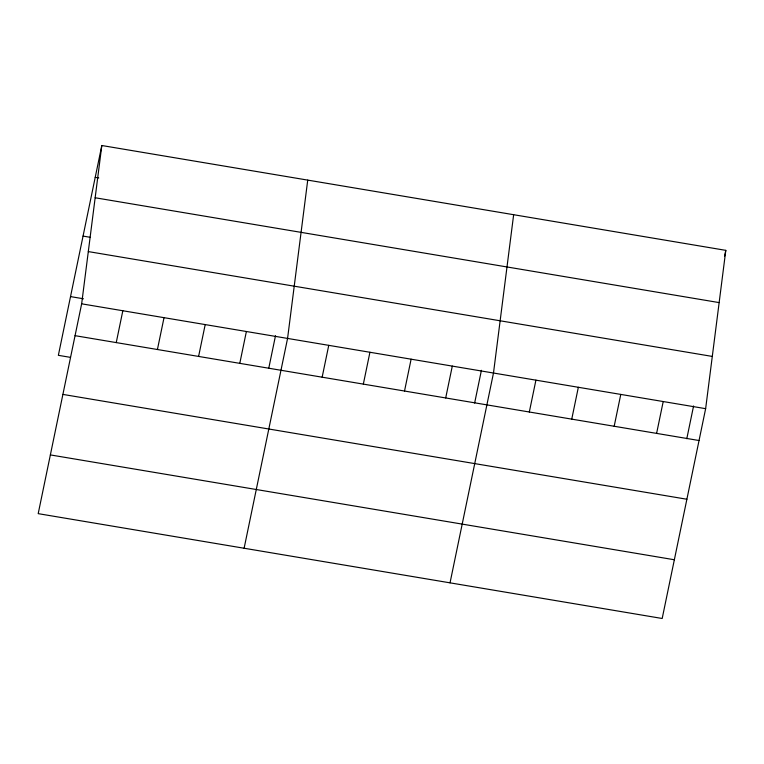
<?xml version="1.0" encoding="UTF-8"?>
<svg xmlns="http://www.w3.org/2000/svg" width="764" height="764" viewBox="0 0 764 764"><rect width="100%" height="100%" fill="white"/><g stroke="black" fill="none" stroke-linecap="round" stroke-linejoin="round"><path stroke-width="1.15" d="M81.653 303.824L101.813 145.513L725.8 250.353L705.64 408.673L662.187 618.487L38.2 513.647L81.653 303.824L705.64 408.673M307.73 180.113L287.57 338.423L244.117 548.237M513.647 214.713L493.487 373.023L450.034 582.836M101.813 145.513L58.36 355.327L70.126 357.304M116.243 342.597L122.832 310.747M157.422 349.52L164.021 317.671M198.602 356.435L205.201 324.585M239.791 363.358L246.38 331.509M268.718 368.468L275.508 335.721M322.15 377.196L328.749 345.347M363.339 384.111L369.929 352.261M404.519 391.034L411.118 359.185M445.698 397.948L452.298 366.099M474.635 403.067L481.416 370.311M529.318 412.006L535.917 380.157M571.749 419.13L578.348 387.281M614.18 426.264L620.779 394.415M656.61 433.389L663.209 401.539M686.798 438.717L693.578 405.961M724.625 256.045L725.8 250.353M95.213 177.363L98.747 177.955M95.156 197.761L719.144 302.601M83.056 236.095L90.114 237.279M88.309 251.585L712.287 356.425M70.527 296.604L83.467 298.781M75.053 335.673L699.041 440.522M62.896 394.405L686.884 499.245M50.367 454.914L674.345 559.754"/></g></svg>
